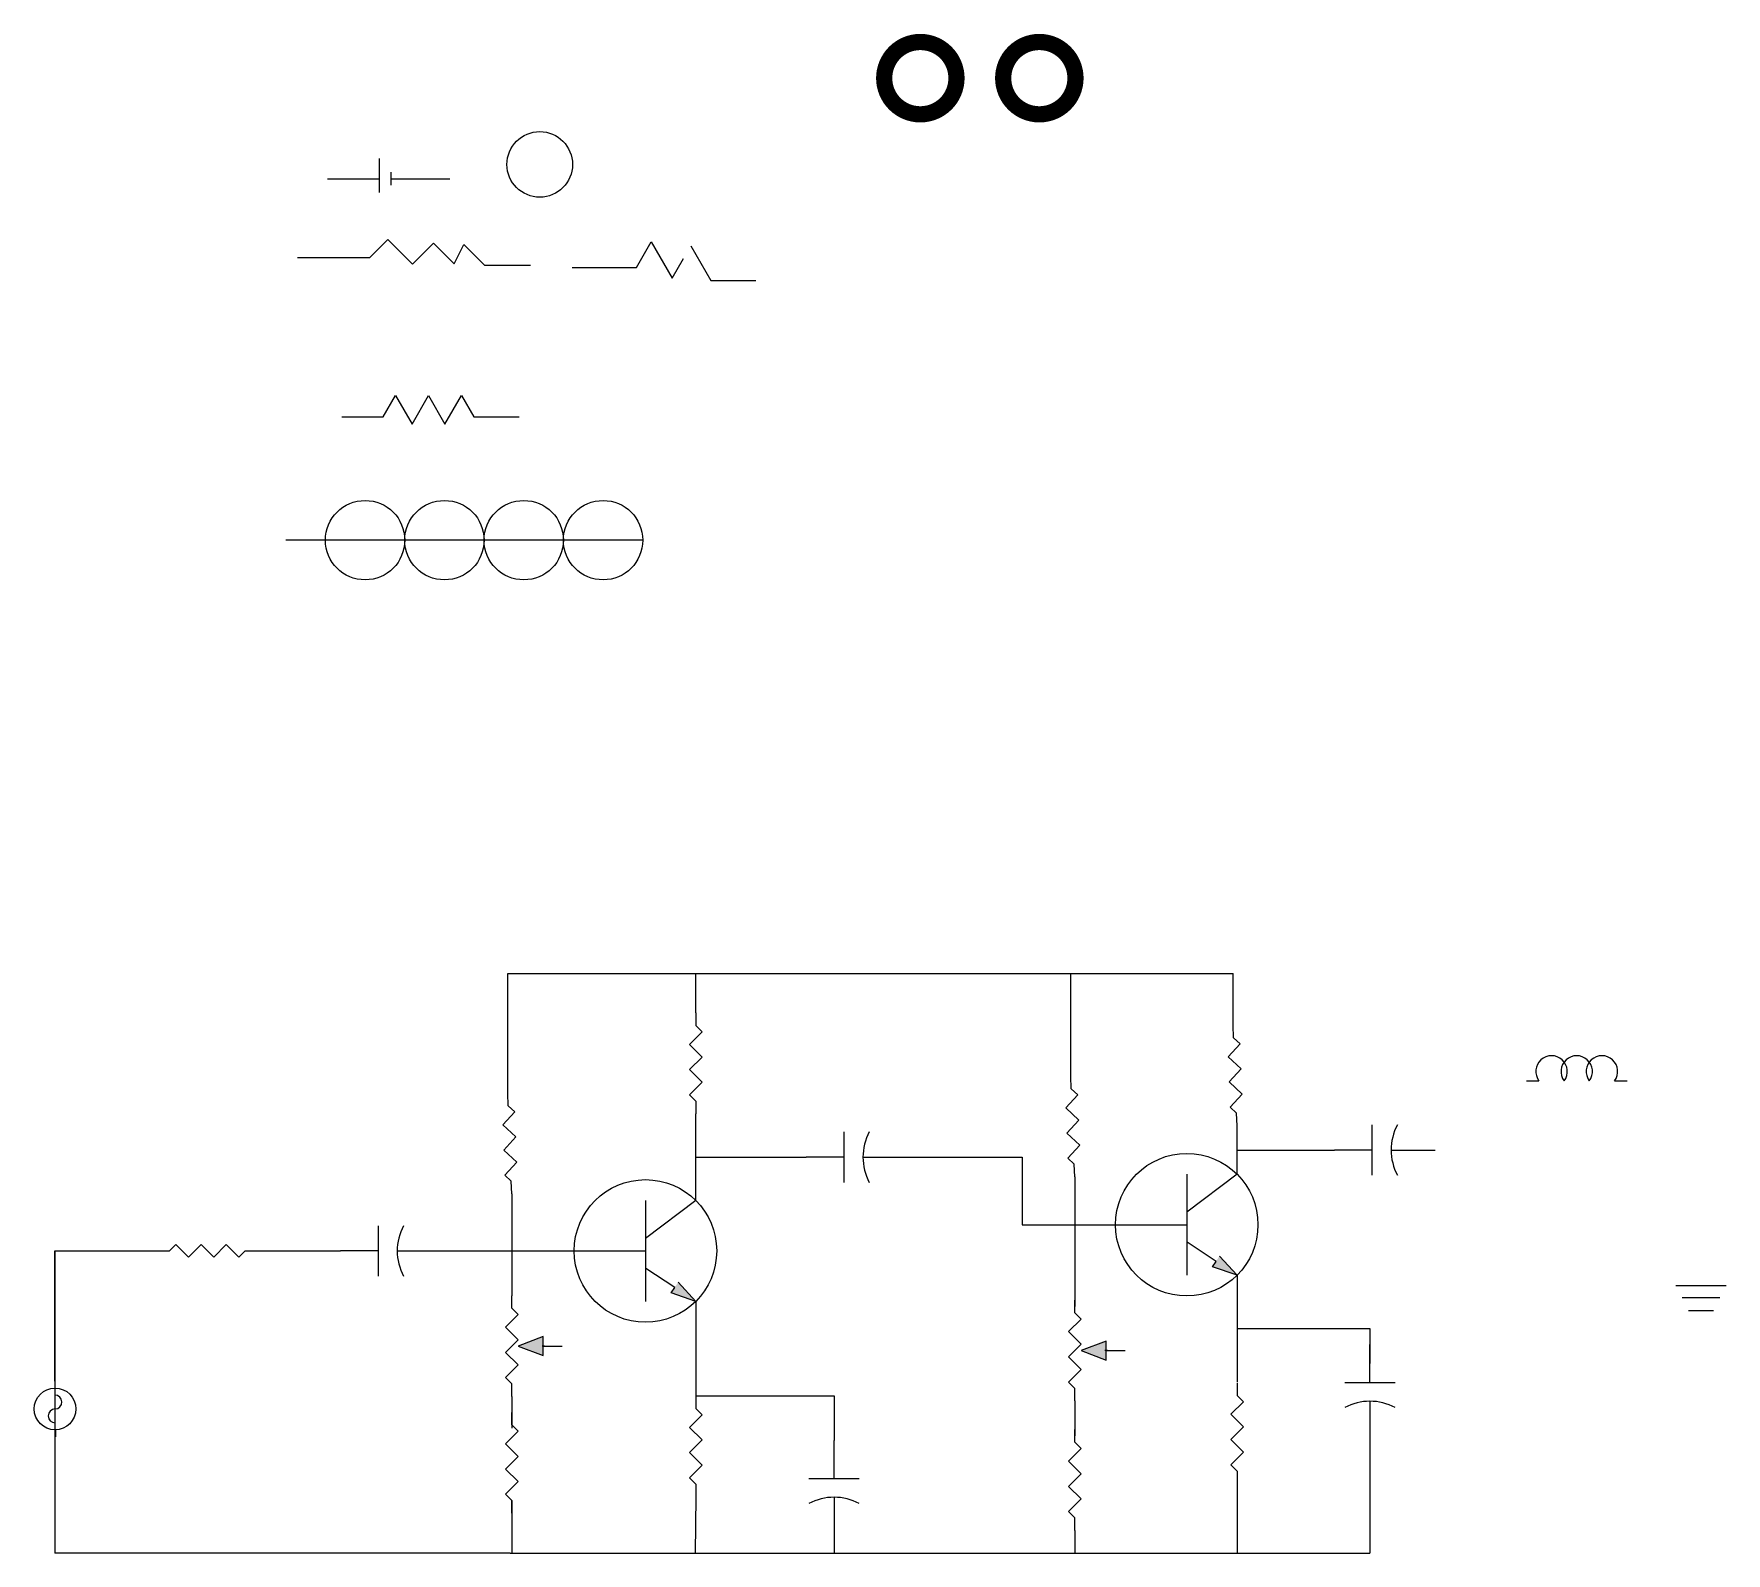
# Model space of a CAD drawing. Header units: inches. Extents: x 1476 to 2493, y 2175 to 2994.
# Drawn here: x 1476.4 to 1903, y 2175.5 to 2558.3 of the extents above; entities that cross this region are included whole.
import ezdxf

# ---------------------------------------------------------------- set-up
doc = ezdxf.new("R2010")
doc.units = ezdxf.units.IN

# ---------------------------------------------------------------- blocks, each defined once
blk = doc.blocks.new('Inductor')
at = {"color": 7}
for p, q in [((0, 0), (0.05, 0)), ((0.35, 0), (0.4, 0))]:
    blk.add_line(p, q, dxfattribs=at)
for centre in [(0.1, 0.0375), (0.2, 0.0375), (0.3, 0.0375)]:
    blk.add_arc(centre, 0.0625, 323.1301, 216.8699, dxfattribs=at)
blk = doc.blocks.new('Transistor - NPN')
at = {"color": 7}
for p, q in [((0.199999, 0.2), (0.199999, -0.2)), ((0.399999, 0.2), (0.199999, 0.05)), ((0, 0), (0.199999, 0)), ((0.316132, -0.145536), (0.201153, -0.069033)), ((0.329748, -0.124569), (0.399999, -0.2)), ((0.302516, -0.166503), (0.316132, -0.145536)), ((0.399999, -0.2), (0.302516, -0.166503))]:
    blk.add_line(p, q, dxfattribs=at)
blk.add_solid([(0.302516, -0.166503), (0.399999, -0.2), (0.329748, -0.124569)], dxfattribs=at)
blk = doc.blocks.new('Resistor')
at = {"color": 7}
blk.add_lwpolyline([(0, 0), (0.05, 0), (0.075, 0.025), (0.125, -0.025), (0.175, 0.025), (0.225, -0.025), (0.275, 0.025), (0.325, -0.025), (0.35, 0), (0.4, 0)], dxfattribs=at)
blk = doc.blocks.new('Capacitor')
at = {"color": 7}
for p, q in [((0.15, -0.1), (0.15, 0.1)), ((0.15, 0), (0, 0)), ((0.225, 0), (0.4, 0))]:
    blk.add_line(p, q, dxfattribs=at)
blk.add_arc((0.4375, 0), 0.2125, 151.9275, 208.0725, dxfattribs=at)
blk = doc.blocks.new('Resistor - Variable')
at = {"color": 7}
for p, q in [((0, 0), (0.05, 0)), ((0.05, 0), (0.075, 0.025)), ((0.075, 0.025), (0.125, -0.025)), ((0.125, -0.025), (0.175, 0.025)), ((0.175, 0.025), (0.225, -0.025)), ((0.225, -0.025), (0.275, 0.025)), ((0.275, 0.025), (0.325, -0.025)), ((0.325, -0.025), (0.35, 0)), ((0.35, 0), (0.4, 0)), ((0.2, -0.025), (0.1625, -0.125)), ((0.2375, -0.125), (0.2, -0.025)), ((0.1625, -0.125), (0.2375, -0.125)), ((0.2, -0.13), (0.2, -0.12)), ((0.2, -0.125), (0.2, -0.2))]:
    blk.add_line(p, q, dxfattribs=at)
blk.add_solid([(0.2375, -0.125), (0.2, -0.025), (0.1625, -0.125)], dxfattribs=at)
blk = doc.blocks.new('Ground')
at = {"color": 7}
for p, q in [((-0.1, 0), (0.1, 0)), ((0.075, -0.05), (-0.075, -0.05)), ((-0.05, -0.1), (0.05, -0.1))]:
    blk.add_line(p, q, dxfattribs=at)
blk = doc.blocks.new('Generator - AC')
at = {"color": 7}
for p, q in [((0, 0), (0.05, 0)), ((0.35, 0), (0.4, 0))]:
    blk.add_line(p, q, dxfattribs=at)
blk.add_circle((0.2, 0), 0.15, dxfattribs=at)
for centre, start, end in [((0.15, 0), 0, 180), ((0.25, 0), 180, 0)]:
    blk.add_arc(centre, 0.05, start, end, dxfattribs=at)

msp = doc.modelspace()

# ---------------------------------------------------------------- linework, layer by layer
for p, q in [((1563.41, 2526.87), (1563.41, 2518.32)), ((1550.43, 2521.76), (1563.41, 2521.76)), ((1566.36, 2523.43), (1566.36, 2521.76)), ((1566.36, 2521.76), (1566.36, 2521.76)), ((1566.36, 2521.76), (1566.36, 2520.19)), ((1566.36, 2521.76), (1581.2, 2521.76)), ((1561.05, 2501.92), (1565.62, 2506.49)), ((1565.62, 2506.49), (1571.81, 2500.29)), ((1571.81, 2500.29), (1577.12, 2505.6)), ((1577.12, 2505.6), (1582.33, 2500.39)), ((1582.33, 2500.39), (1584.74, 2505.26)), ((1584.74, 2505.26), (1590, 2500)), ((1628.3, 2499.46), (1632.01, 2505.89)), ((1632.01, 2505.89), (1637.28, 2496.75)), ((1642, 2504.92), (1647.07, 2496.13)), ((1542.86, 2501.92), (1561.05, 2501.92)), ((1637.28, 2496.75), (1640.15, 2501.72)), ((1590, 2500), (1601.56, 2500)), ((1612.08, 2499.46), (1628.3, 2499.46)), ((1647.07, 2496.13), (1658.39, 2496.13)), ((1564.45, 2461.8), (1567.56, 2467.18)), ((1567.56, 2467.18), (1571.71, 2460)), ((1571.71, 2460), (1575.85, 2467.18)), ((1575.85, 2467.18), (1580, 2460)), ((1580, 2460), (1584.15, 2467.18)), ((1584.15, 2467.18), (1587.26, 2461.8)), ((1554.03, 2461.8), (1564.45, 2461.8)), ((1587.26, 2461.8), (1598.7, 2461.8)), ((1629.88, 2430.73), (1539.88, 2430.73)), ((1595.85, 2291.39), (1595.85, 2321.57)), ((1595.85, 2321.57), (1778.71, 2321.57)), ((1643.25, 2311.61, 25), (1643.25, 2321.57, 25)), ((1737.78, 2295.67), (1737.78, 2321.57)), ((1778.71, 2308.55, 25), (1778.71, 2321.57, 25)), ((1643.25, 2264.34, 25), (1643.25, 2286.21, 25)), ((1779.72, 2270.95, 25), (1779.72, 2283.17, 25)), ((1643.25, 2275.27, 25), (1671.11, 2275.27, 25)), ((1696.51, 2275.27, 25), (1725.56, 2275.27, 25)), ((1725.56, 2275.27, 25), (1725.56, 2258.25, 25)), ((1779.72, 2277.06, 25), (1804.25, 2277.06, 25)), ((1738.78, 2270.29), (1738.78, 2237.65)), ((1596.86, 2266.01), (1596.86, 2240.37)), ((1725.56, 2258.25, 25), (1754.32, 2258.25, 25)), ((1754.32, 2258.25, 25), (1754.32, 2258.25, 25)), ((1481.62, 2218.83, 25), (1481.62, 2251.64, 25)), ((1481.62, 2251.64, 25), (1481.64, 2217.08, 25)), ((1481.62, 2251.64, 25), (1507.42, 2251.64, 25)), ((1532.82, 2251.64, 25), (1553.69, 2251.64, 25)), ((1579.09, 2251.64, 25), (1617.85, 2251.64, 25)), ((1779.72, 2245.55, 25), (1779.72, 2218.62, 25)), ((1643.25, 2238.94, 25), (1643.25, 2215.12, 25)), ((1779.72, 2232.08, 25), (1813.21, 2232.08, 25)), ((1813.21, 2232.08, 25), (1813.21, 2223.28, 25)), ((1481.64, 2217.08, 25), (1481.64, 2175.5, 25)), ((1596.86, 2214.97), (1596.86, 2206.96)), ((1643.25, 2215.12, 25), (1678.12, 2215.12, 25)), ((1678.12, 2215.12, 25), (1678.12, 2203.86, 25)), ((1738.78, 2213.84), (1738.78, 2205.02)), ((1813.19, 2202.65, 25), (1813.19, 2175.5, 25)), ((1779.72, 2193.01, 25), (1779.72, 2175.5, 25)), ((1596.86, 2188.74), (1596.86, 2175.5)), ((1643.25, 2189.72, 25), (1643.13, 2175.5, 25)), ((1738.78, 2181.21), (1738.78, 2175.5)), ((1678.12, 2178.46, 25), (1678.12, 2175.5, 25)), ((1596.48, 2175.5, 25), (1481.64, 2175.5, 25)), ((1596.48, 2175.5, 25), (1812.01, 2175.5, 25)), ((1812.01, 2175.5, 25), (1813.19, 2175.5, 25))]:
    msp.add_line(p, q)
at = {"const_width": 4.09}
for points in [[(1690.74, 2547.14, 1), (1708.97, 2547.14, 1)], [(1720.74, 2547.14, 1), (1738.97, 2547.14, 1)]]:
    msp.add_lwpolyline(points, format="xyb", close=True, dxfattribs=at)
for centre, radius in [((1603.91, 2525.4), 8.26), ((1559.88, 2430.73), 10), ((1579.88, 2430.73), 10), ((1599.88, 2430.73), 10), ((1619.88, 2430.73), 10), ((1767.02, 2258.25, 25), 17.96), ((1630.55, 2251.64, 25), 17.96)]:
    msp.add_circle(centre, radius)

# ---------------------------------------------------------------- block references
for name, p, xscale, yscale, zscale, rotation in [('Resistor', (1643.25, 2311.61, 25), 63.5, 63.5, 63.5, 269.9999999999918), ('Resistor', (1779.72, 2283.17, 25), 63.49999999999999, 63.49999999999999, 63.49999999999999, 92.26726676050957), ('Resistor', (1738.78, 2270.29), 63.49999999999999, 63.49999999999999, 63.49999999999999, 92.26726676050957), ('Resistor', (1596.86, 2266.01), 63.49999999999999, 63.49999999999999, 63.49999999999999, 92.26726676050957), ('Resistor - Variable', (1596.86, 2214.97), 63.5, 63.5, 63.5, 89.99999999999179), ('Resistor - Variable', (1738.78, 2213.84), 63.5, 63.5, 63.5, 89.99999999999179), ('Capacitor', (1813.19, 2228.05, 25), 63.5, 63.5, 63.5, 270), ('Generator - AC', (1481.62, 2218.83, 25), 35, 35, 35, 270.7854325031955), ('Resistor', (1643.25, 2215.12, 25), 63.5, 63.5, 63.5, 270), ('Resistor', (1779.72, 2218.41, 25), 63.5, 63.5, 63.5, 270), ('Resistor', (1596.86, 2185.57), 63.5, 63.5, 63.5, 90), ('Resistor', (1738.78, 2181.21), 63.5, 63.5, 63.5, 90), ('Capacitor', (1678.12, 2203.86, 25), 63.5, 63.5, 63.5, 270)]:
    msp.add_blockref(name, p, dxfattribs=dict(xscale=xscale, yscale=yscale, zscale=zscale, rotation=rotation))
at = {"xscale": 63.5, "yscale": 63.5}
for name, p, zscale in [('Inductor', (1852.63, 2294.48, 25), 63.5), ('Capacitor', (1804.25, 2277.06, 25), 63.5), ('Capacitor', (1671.11, 2275.27, 25), 63.5), ('Transistor - NPN', (1754.32, 2258.25, 25), 63.5), ('Transistor - NPN', (1617.85, 2251.64, 25), 63.5), ('Capacitor', (1553.69, 2251.64, 25), 63.5), ('Resistor', (1507.42, 2251.64, 25), 63.5), ('Ground', (1896.65, 2242.97, 25), 2.54)]:
    msp.add_blockref(name, p, dxfattribs=dict(at, zscale=zscale))

doc.saveas('drawing.dxf')
